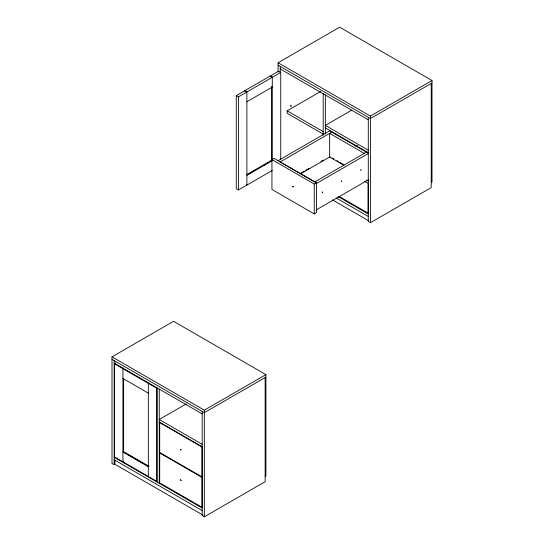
<?xml version="1.0" encoding="UTF-8"?>
<svg xmlns="http://www.w3.org/2000/svg" width="544" height="544" viewBox="0 0 544 544"><rect width="100%" height="100%" fill="white"/><g stroke="black" fill="none" stroke-linecap="round" stroke-linejoin="round"><path stroke-width="0.82" d="M278.093 72.005L278.093 62.744L339.66 27.2L432.004 80.519L432.004 182.172L431.236 182.621M272.286 170.442L238.422 189.992L236.273 188.748L236.273 95.622L278.596 71.182L280.752 72.427L280.752 159.63M245.426 91.134L244.963 91.399L246.194 91.576M270.824 76.473L272.054 76.65L271.592 76.915M236.273 95.622L238.422 96.866L280.752 72.427M246.888 101.748L272.286 87.088L271.592 86.686M323.564 134.314L287.171 113.308L287.171 110.82L320.661 91.487M351.71 110.167L325.346 125.392L368.281 150.185M271.939 159.603L274.088 158.358L316.418 182.798L316.418 212.65L314.262 213.894L271.939 189.462L271.939 159.603L314.262 184.042L316.418 182.798M246.922 174.508L271.592 160.269L272.286 160.664L246.888 175.331M250.124 173.196L252.314 171.931M252.729 171.693L254.177 170.857M264.01 165.179L265.472 164.329M266.934 163.486L268.396 162.642M270.592 161.378L272.054 160.534M277.97 160.738L329.65 130.9L368.594 153.381L316.18 183.641M280.119 161.983L331.806 132.144M278.093 62.744L370.437 116.062L432.004 80.519M432.004 83.001L370.437 118.551L278.093 65.232M301.118 172.965L302.58 172.122M302.954 171.904L304.409 171.068M305.864 170.224L309.169 168.32M320.872 161.561L323.34 160.14M300.506 173.856L330.113 156.76M355.858 146.159L357.313 145.323M366.438 152.136L314.752 181.975L280.092 162.003M316.18 209.943L368.594 179.683M114.152 360.584L114.152 464.726L111.996 463.481L111.996 356.85L173.563 321.307L265.907 374.626L265.907 476.279L265.139 476.721M114.458 363.78L156.788 388.219L156.788 481.345L114.458 456.906L114.458 363.78L115.892 362.95M368.281 117.307L368.281 221.449L370.437 222.693L431.236 187.592L431.236 83.45M186.347 403.852L159.249 419.499L202.191 444.292M111.996 356.85L204.34 410.169L265.907 374.626M265.907 377.108L204.34 412.651L111.996 359.339M123.617 461.394L122.924 461.795L122.924 368.669L123.617 368.268L123.155 368.002M202.191 411.414L202.191 515.556L204.34 516.8L265.139 481.698L265.139 377.556M280.248 68.966L368.281 119.796M270.13 76.072L272.286 77.316L272.286 159.433M325.346 127.881L368.281 152.674M364.283 153.381L329.65 133.389L329.65 157.026L344.08 165.356M287.171 110.82L323.564 131.832M244.732 90.732L246.888 91.977L246.888 185.103L246.194 184.702M332.275 158.012L333.724 158.841M336.906 160.684L338.361 161.52M339.81 162.357L343.101 164.254M366.636 179.976L368.825 181.24M364.48 181.22L368.132 183.328L368.132 213.187L338.939 196.33M338.205 196.622L368.281 213.982M336.002 197.839L368.281 216.471M332.37 199.825L368.322 220.585M149.471 383.2L148.322 383.33L148.322 476.456M114.152 363.072L202.191 413.896M122.924 378.44L148.322 393.108M159.249 421.988L202.191 446.78M127.242 454.247L129.737 455.688M130.145 455.926L133.389 457.796M134.851 458.64L136.313 459.483M136.68 459.694L141.032 462.21M141.433 462.441L142.895 463.284M146.112 465.14L147.56 465.977M114.152 457.266L202.191 508.089M114.152 459.755L202.191 510.578M202.96 515.114L114.92 464.284L114.92 460.136M370.437 116.062L370.437 222.693M325.346 95.003L325.346 134.035M323.19 93.758L323.19 135.34M314.262 184.042L314.262 213.894M280.248 66.477L280.248 72.406M271.592 87.074L271.592 160.8M238.422 96.866L238.422 189.992M204.34 410.169L204.34 516.8M159.249 389.11L159.249 483.296M157.094 387.865L157.094 482.059M123.617 378.427L123.617 452.152M322.198 192.365L322.619 192.052L322.198 192.365M341.435 181.254L341.884 180.996L341.455 181.179M290.659 105.992C291.149 107.426 291.74 104.244 290.659 105.992M360.679 170.122L361.107 169.857L360.679 170.122M180.513 449.392C180.683 451.255 181.907 449.147 180.513 449.392M180.513 479.781L181.186 480.583L180.56 479.706M292.74 186.388C292.91 188.251 294.134 186.143 292.74 186.388M123.617 451.622L122.924 452.023L148.322 466.684L149.015 466.283L123.617 451.622M202.035 447.046L159.712 422.606L159.712 452.465L202.035 476.904L202.035 447.046M202.035 477.435L159.712 452.996L159.712 482.854L202.035 507.294L202.035 477.435"/></g></svg>
